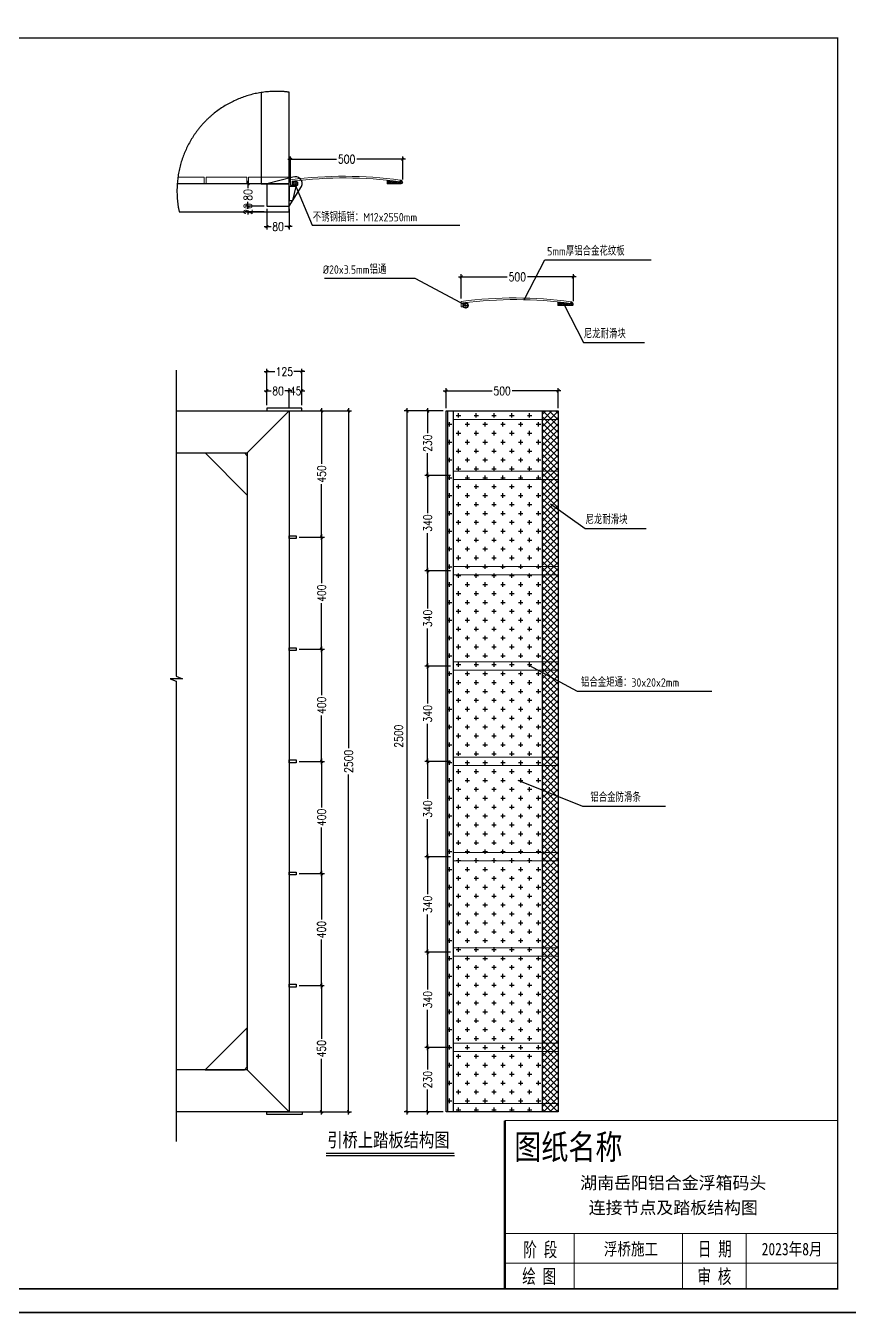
# Model space of a CAD drawing. Extents: x 8238 to 123366, y -35216 to 128109.
# Drawn here: x 20991 to 23931, y -1807 to 2785 of the extents above; entities that cross this region are included whole.
import ezdxf
from ezdxf.enums import TextEntityAlignment as Align

# ---------------------------------------------------------------- set-up
doc = ezdxf.new("R2010")
doc.units = 0
doc.header["$LTSCALE"] = 1000
doc.header["$MEASUREMENT"] = 0
for name, pattern in [('CENTER', [2, 1.25, -0.25, 0.25, -0.25]), ('DASH', [0.35, 0.25, -0.1]), ('DASHED', [0.75, 0.5, -0.25]), ('PHANTOM2', [1.25, 0.625, -0.125, 0.125, -0.125, 0.125, -0.125])]:
    doc.linetypes.add(name, pattern=pattern)
doc.layers.add('1', color=7, linetype='Continuous', true_color=0xffffff)
for name, color, linetype in [('100x100铝方通', 3, 'Continuous'), ('hjh文字', 7, 'Continuous'), ('HR-Aluminous', 4, 'Continuous'), ('HR-Break', 1, 'PHANTOM2'), ('HR-dimension', 9, 'Continuous'), ('HR-hatch', 8, 'Continuous'), ('HR-Index symbol', 35, 'Continuous'), ('HR-Zhuliang', 3, 'Continuous'), ('SGIDI_TK_TEXT', 3, 'Continuous'), ('标注', 9, 'Continuous'), ('连接端梁', 130, 'Continuous'), ('铝条', 31, 'Continuous'), ('铝通', 4, 'Continuous')]:
    doc.layers.add(name, color=color, linetype=linetype)
doc.layers.add('YLW-Background', color=45, linetype='Continuous', lineweight=5)
doc.layers.add('图框', color=7, linetype='Continuous', lineweight=13)
doc.styles.add('HZTXT', font='txtw.shx', dxfattribs={"width": 0.8, "bigfont": 'hztxtw.shx'})
doc.styles.add('SGIDI-0', font='simhei.ttf', dxfattribs={"width": 0.8})
doc.styles.get("Standard").update_dxf_attribs({"font": 'gbenor.shx', "bigfont": 'gbcbig.shx'})
doc.styles.add('仿宋', font='simfang.ttf', dxfattribs={"width": 0.7})
doc.styles.add('工程字体', font='', dxfattribs={"width": 0.8})
doc.styles.get('工程字体').set_extended_font_data('SimSun')
doc.dimstyles.new('HR-A3-DIM-10', dxfattribs={"dimscale": 10, "dimtxt": 3, "dimasz": 1, "dimexe": 1, "dimexo": 1, "dimgap": 0.5, "dimtad": 0, "dimdec": 1, "dimrnd": 0.0005, "dimzin": 9, "dimdsep": 46, "dimtxsty": 'HZTXT', "dimblk": 'ARCHTICK', "dimcen": 0, "dimdle": 1, "dimclrd": 9, "dimclre": 9, "dimclrt": 2, "dimazin": 2, "dimtfac": 1, "dimtdec": 1, "dimtix": 1, "dimtofl": 0, "dimtmove": 2, "dimatfit": 3, "dimldrblk": 'ARCHTICK', "dimfxl": 1, "dimarcsym": 2})
doc.dimstyles.new('HR-BI-DIM5', dxfattribs={"dimscale": 6, "dimtxt": 5, "dimasz": 1, "dimexe": 1, "dimexo": 1.5, "dimgap": 2, "dimtad": 1, "dimdec": 1, "dimdsep": 46, "dimtxsty": 'HZTXT', "dimcen": 0, "dimdle": 1, "dimclrd": 256, "dimclre": 256, "dimclrt": 2, "dimadec": 1, "dimazin": 0, "dimtfac": 1, "dimtdec": 1, "dimtix": 1, "dimtmove": 2, "dimatfit": 3, "dimfxl": 1, "dimtfill": 1, "dimtolj": 1, "dimtzin": 0, "dimarcsym": 1})

# ---------------------------------------------------------------- blocks, each defined once
blk = doc.blocks.new('A$C148601bc')
at = {"layer": 'HR-dimension'}
blk.add_lwpolyline([(-5.8, -50), (6.7, 0), (-18.3, 0), (-18.3, -50)], close=True, dxfattribs=at)
blk = doc.blocks.new('_ArchTick')
at = {"color": 0, "linetype": 'ByBlock', "const_width": 0.4}
blk.add_lwpolyline([(-0.5, -0.5), (0.5, 0.5)], dxfattribs=at)
blk = doc.blocks.new('*D564')
at = {"layer": 'Defpoints', "color": 0, "ltscale": 1.5, "transparency": 16777216}
for p in [(21852.2, 2141.7), (21932.2, 2141.7), (21932.2, 2068.6)]:
    blk.add_point(p, dxfattribs=at)
at = {"layer": 'HR-dimension', "color": 9, "lineweight": -2, "ltscale": 1.5, "transparency": 16777216}
for p, q in [((21852.2, 2131.7), (21852.2, 2058.6)), ((21932.2, 2131.7), (21932.2, 2058.6)), ((21842.2, 2068.6), (21867.7, 2068.6)), ((21942.2, 2068.6), (21916.6, 2068.6))]:
    blk.add_line(p, q, dxfattribs=at)
at = {"layer": 'HR-dimension', "color": 9, "lineweight": -2, "ltscale": 1.5, "transparency": 16777216, "xscale": 10, "yscale": 10, "zscale": 10, "rotation": 180}
blk.add_blockref('_ArchTick', (21852.2, 2068.6), dxfattribs=at)
at = {"layer": 'HR-dimension', "color": 9, "lineweight": -2, "ltscale": 1.5, "transparency": 16777216, "xscale": 10, "yscale": 10, "zscale": 10}
blk.add_blockref('_ArchTick', (21932.2, 2068.6), dxfattribs=at)
at = {"layer": 'HR-dimension', "color": 2, "ltscale": 1.5, "transparency": 16777216, "insert": (21892.2, 2068.6), "char_height": 30, "attachment_point": 5, "style": 'HZTXT'}
blk.add_mtext('80', dxfattribs=at)
blk = doc.blocks.new('*D518')
at = {"layer": 'Defpoints', "color": 0, "ltscale": 1.5, "transparency": 16777216}
for p in [(21784.8, 2141.7), (21852.2, 2141.7), (21852.2, 2121.7)]:
    blk.add_point(p, dxfattribs=at)
at = {"layer": 'HR-dimension', "color": 9, "lineweight": -2, "ltscale": 1.5, "transparency": 16777216}
for p, q in [((21842.2, 2141.7), (21774.8, 2141.7)), ((21842.2, 2121.7), (21774.8, 2121.7)), ((21784.8, 2141.7), (21784.8, 2151.7)), ((21784.8, 2121.7), (21784.8, 2111.7))]:
    blk.add_line(p, q, dxfattribs=at)
at = {"layer": 'HR-dimension', "color": 9, "lineweight": -2, "ltscale": 1.5, "transparency": 16777216, "xscale": 10, "yscale": 10, "zscale": 10}
for p, rotation in [((21784.8, 2141.7), 270), ((21784.8, 2121.7), 90)]:
    blk.add_blockref('_ArchTick', p, dxfattribs=dict(at, rotation=rotation))
at = {"layer": 'HR-dimension', "color": 2, "ltscale": 1.5, "transparency": 16777216, "insert": (21784.8, 2131.7), "char_height": 30, "attachment_point": 5, "rotation": 90, "style": 'HZTXT'}
blk.add_mtext('20', dxfattribs=at)
blk = doc.blocks.new('*D565')
at = {"layer": 'Defpoints', "color": 0, "ltscale": 1.5, "transparency": 16777216}
for p in [(21784.8, 2221.7), (21852.2, 2221.7), (21852.2, 2141.7)]:
    blk.add_point(p, dxfattribs=at)
at = {"layer": 'HR-dimension', "color": 9, "lineweight": -2, "ltscale": 1.5, "transparency": 16777216}
for p, q in [((21842.2, 2221.7), (21774.8, 2221.7)), ((21784.8, 2231.7), (21784.8, 2206.1)), ((21842.2, 2141.7), (21774.8, 2141.7)), ((21784.8, 2131.7), (21784.8, 2157.3))]:
    blk.add_line(p, q, dxfattribs=at)
at = {"layer": 'HR-dimension', "color": 9, "lineweight": -2, "ltscale": 1.5, "transparency": 16777216, "xscale": 10, "yscale": 10, "zscale": 10}
for p, rotation in [((21784.8, 2221.7), 90), ((21784.8, 2141.7), 270)]:
    blk.add_blockref('_ArchTick', p, dxfattribs=dict(at, rotation=rotation))
at = {"layer": 'HR-dimension', "color": 2, "ltscale": 1.5, "transparency": 16777216, "insert": (21784.8, 2181.7), "char_height": 30, "attachment_point": 5, "rotation": 90, "style": 'HZTXT'}
blk.add_mtext('80', dxfattribs=at)
blk = doc.blocks.new('A$C46522D11')
for p, q in [((0, 17.1), (8.2, 25.2)), ((2.9, 12.7), (0.5, 15.1)), ((10.4, 12.2), (1.4, 21.3)), ((2.8, 12.8), (9.5, 19.5)), ((5, 12.2), (55.3, 12.2)), ((9.4, 20.3), (5.3, 24.5)), ((9.6, 19.3), (8.9, 25.2)), ((9.3, 12.2), (17.2, 20.1)), ((9.6, 19.3), (55.3, 24.4)), ((17.5, 12.2), (10.4, 19.4)), ((16.4, 12.2), (25.2, 21)), ((24.6, 12.2), (16.7, 20.1)), ((31.6, 12.2), (23.1, 20.8)), ((23.5, 12.2), (33.2, 21.9)), ((38.7, 12.2), (29.5, 21.5)), ((30.5, 12.2), (41.1, 22.8)), ((45.8, 12.2), (35.8, 22.2)), ((37.6, 12.2), (49.1, 23.7)), ((52.9, 12.2), (42.2, 22.9)), ((44.7, 12.2), (55.3, 22.8)), ((55.3, 16.9), (48.5, 23.6)), ((51.8, 12.2), (55.3, 15.7)), ((55.3, 24), (54.9, 24.4)), ((55.3, 12.2), (55.3, 24.4))]:
    blk.add_line(p, q)
at = {"color": 1, "linetype": 'CENTER', "ltscale": 10.16}
for p, q in [((372.9, 11), (394.9, 11)), ((383.9, 0), (383.9, 22))]:
    blk.add_line(p, q, dxfattribs=at)
blk.add_lwpolyline([(399.9, 5.2), (399.9, 25.2, 0.066496), (8.9, 25.2), (9.6, 19.3, -0.065854), (393.9, 19.9), (393.9, 5.2)], format="xyb", close=True)
for radius in [10, 7]:
    blk.add_circle((383.9, 11), radius)
for centre, radius, start, end in [((5, 17.2), 5, 165.5225, 270), ((8.9, 16.2), 9, 90, 165.5225)]:
    blk.add_arc(centre, radius, start, end)
blk = doc.blocks.new('A$C848c3b45')
at = {"layer": '图框', "lineweight": 0, "xscale": -1, "rotation": 359.6607206610116}
blk.add_blockref('A$C46522D11', (383.8, -13.3), dxfattribs=at)
blk = doc.blocks.new('*D566')
at = {"layer": 'Defpoints', "color": 0, "ltscale": 1.5, "transparency": 16777216}
for p in [(21977.2, 1551.3), (21852.2, 1421.1), (21977.2, 1421.1)]:
    blk.add_point(p, dxfattribs=at)
at = {"layer": 'HR-dimension', "color": 9, "lineweight": -2, "ltscale": 1.5, "transparency": 16777216}
for p, q in [((21842.2, 1551.3), (21881.1, 1551.3)), ((21852.2, 1431.1), (21852.2, 1561.3)), ((21987.2, 1551.3), (21948.3, 1551.3)), ((21977.2, 1431.1), (21977.2, 1561.3))]:
    blk.add_line(p, q, dxfattribs=at)
at = {"layer": 'HR-dimension', "color": 9, "lineweight": -2, "ltscale": 1.5, "transparency": 16777216, "xscale": 10, "yscale": 10, "zscale": 10, "rotation": 180}
blk.add_blockref('_ArchTick', (21852.2, 1551.3), dxfattribs=at)
at = {"layer": 'HR-dimension', "color": 9, "lineweight": -2, "ltscale": 1.5, "transparency": 16777216, "xscale": 10, "yscale": 10, "zscale": 10}
blk.add_blockref('_ArchTick', (21977.2, 1551.3), dxfattribs=at)
at = {"layer": 'HR-dimension', "color": 2, "ltscale": 1.5, "transparency": 16777216, "insert": (21914.7, 1551.3), "char_height": 30, "attachment_point": 5, "style": 'HZTXT'}
blk.add_mtext('125', dxfattribs=at)
blk = doc.blocks.new('*D567')
at = {"layer": 'Defpoints', "color": 0, "ltscale": 1.5, "transparency": 16777216}
for p in [(21932.2, 1482.6), (21852.2, 1421.1), (21932.2, 1411.1)]:
    blk.add_point(p, dxfattribs=at)
at = {"layer": 'HR-dimension', "color": 9, "lineweight": -2, "ltscale": 1.5, "transparency": 16777216}
for p, q in [((21842.2, 1482.6), (21867.8, 1482.6)), ((21852.2, 1431.1), (21852.2, 1492.6)), ((21942.2, 1482.6), (21916.6, 1482.6)), ((21932.2, 1421.1), (21932.2, 1492.6))]:
    blk.add_line(p, q, dxfattribs=at)
at = {"layer": 'HR-dimension', "color": 9, "lineweight": -2, "ltscale": 1.5, "transparency": 16777216, "xscale": 10, "yscale": 10, "zscale": 10, "rotation": 180}
blk.add_blockref('_ArchTick', (21852.2, 1482.6), dxfattribs=at)
at = {"layer": 'HR-dimension', "color": 9, "lineweight": -2, "ltscale": 1.5, "transparency": 16777216, "xscale": 10, "yscale": 10, "zscale": 10}
blk.add_blockref('_ArchTick', (21932.2, 1482.6), dxfattribs=at)
at = {"layer": 'HR-dimension', "color": 2, "ltscale": 1.5, "transparency": 16777216, "insert": (21892.2, 1482.6), "char_height": 30, "attachment_point": 5, "style": 'HZTXT'}
blk.add_mtext('80', dxfattribs=at)
blk = doc.blocks.new('*D568')
at = {"layer": 'Defpoints', "color": 0, "ltscale": 1.5, "transparency": 16777216}
for p in [(21977.2, 1482.6), (21932.2, 1411.1), (21977.2, 1421.1)]:
    blk.add_point(p, dxfattribs=at)
at = {"layer": 'HR-dimension', "color": 9, "lineweight": -2, "ltscale": 1.5, "transparency": 16777216}
for p, q in [((21932.2, 1482.6), (21922.2, 1482.6)), ((21932.2, 1421.1), (21932.2, 1492.6)), ((21977.2, 1431.1), (21977.2, 1492.6)), ((21977.2, 1482.6), (21987.2, 1482.6))]:
    blk.add_line(p, q, dxfattribs=at)
at = {"layer": 'HR-dimension', "color": 9, "lineweight": -2, "ltscale": 1.5, "transparency": 16777216, "xscale": 10, "yscale": 10, "zscale": 10}
blk.add_blockref('_ArchTick', (21932.2, 1482.6), dxfattribs=at)
at = {"layer": 'HR-dimension', "color": 9, "lineweight": -2, "ltscale": 1.5, "transparency": 16777216, "xscale": 10, "yscale": 10, "zscale": 10, "rotation": 180}
blk.add_blockref('_ArchTick', (21977.2, 1482.6), dxfattribs=at)
at = {"layer": 'HR-dimension', "color": 2, "ltscale": 1.5, "transparency": 16777216, "insert": (21954.7, 1482.6), "char_height": 30, "attachment_point": 5, "style": 'HZTXT'}
blk.add_mtext('45', dxfattribs=at)
blk = doc.blocks.new('*D569')
at = {"layer": 'Defpoints', "color": 0, "ltscale": 1.5, "transparency": 16777216}
for p in [(21932.2, 1411.1), (21957.2, 961.1), (22047.5, 961.1)]:
    blk.add_point(p, dxfattribs=at)
at = {"layer": 'HR-dimension', "color": 9, "lineweight": -2, "ltscale": 1.5, "transparency": 16777216}
for p, q in [((21942.2, 1411.1), (22057.5, 1411.1)), ((22047.5, 1421.1), (22047.5, 1222)), ((22047.5, 951.1), (22047.5, 1150.3)), ((21967.2, 961.1), (22057.5, 961.1))]:
    blk.add_line(p, q, dxfattribs=at)
at = {"layer": 'HR-dimension', "color": 9, "lineweight": -2, "ltscale": 1.5, "transparency": 16777216, "xscale": 10, "yscale": 10, "zscale": 10}
for p, rotation in [((22047.5, 1411.1), 90), ((22047.5, 961.1), 270)]:
    blk.add_blockref('_ArchTick', p, dxfattribs=dict(at, rotation=rotation))
at = {"layer": 'HR-dimension', "color": 2, "ltscale": 1.5, "transparency": 16777216, "insert": (22047.5, 1186.1), "char_height": 30, "attachment_point": 5, "rotation": 90, "style": 'HZTXT'}
blk.add_mtext('450', dxfattribs=at)
blk = doc.blocks.new('*D570')
at = {"layer": 'Defpoints', "color": 0, "ltscale": 1.5, "transparency": 16777216}
for p in [(21957.2, 961.1), (21957.2, 561.1), (22047.4, 561.1)]:
    blk.add_point(p, dxfattribs=at)
at = {"layer": 'HR-dimension', "color": 9, "lineweight": -2, "ltscale": 1.5, "transparency": 16777216}
for p, q in [((22047.4, 971.1), (22047.4, 797)), ((21967.2, 961.1), (22057.4, 961.1)), ((22047.4, 551.1), (22047.4, 725.3)), ((21967.2, 561.1), (22057.4, 561.1))]:
    blk.add_line(p, q, dxfattribs=at)
at = {"layer": 'HR-dimension', "color": 9, "lineweight": -2, "ltscale": 1.5, "transparency": 16777216, "xscale": 10, "yscale": 10, "zscale": 10}
for p, rotation in [((22047.4, 961.1), 90), ((22047.4, 561.1), 270)]:
    blk.add_blockref('_ArchTick', p, dxfattribs=dict(at, rotation=rotation))
at = {"layer": 'HR-dimension', "color": 2, "ltscale": 1.5, "transparency": 16777216, "insert": (22047.4, 761.1), "char_height": 30, "attachment_point": 5, "rotation": 90, "style": 'HZTXT'}
blk.add_mtext('400', dxfattribs=at)
blk = doc.blocks.new('*D571')
at = {"layer": 'Defpoints', "color": 0, "ltscale": 1.5, "transparency": 16777216}
for p in [(21957.2, 561.1), (21957.2, 161.1), (22047.4, 161.1)]:
    blk.add_point(p, dxfattribs=at)
at = {"layer": 'HR-dimension', "color": 9, "lineweight": -2, "ltscale": 1.5, "transparency": 16777216}
for p, q in [((21967.2, 561.1), (22057.4, 561.1)), ((22047.4, 571.1), (22047.4, 397)), ((22047.4, 151.1), (22047.4, 325.3)), ((21967.2, 161.1), (22057.4, 161.1))]:
    blk.add_line(p, q, dxfattribs=at)
at = {"layer": 'HR-dimension', "color": 9, "lineweight": -2, "ltscale": 1.5, "transparency": 16777216, "xscale": 10, "yscale": 10, "zscale": 10}
for p, rotation in [((22047.4, 561.1), 90), ((22047.4, 161.1), 270)]:
    blk.add_blockref('_ArchTick', p, dxfattribs=dict(at, rotation=rotation))
at = {"layer": 'HR-dimension', "color": 2, "ltscale": 1.5, "transparency": 16777216, "insert": (22047.4, 361.1), "char_height": 30, "attachment_point": 5, "rotation": 90, "style": 'HZTXT'}
blk.add_mtext('400', dxfattribs=at)
blk = doc.blocks.new('*D572')
at = {"layer": 'Defpoints', "color": 0, "ltscale": 1.5, "transparency": 16777216}
for p in [(21957.2, 161.1), (21957.2, -238.9), (22047.5, -238.9)]:
    blk.add_point(p, dxfattribs=at)
at = {"layer": 'HR-dimension', "color": 9, "lineweight": -2, "ltscale": 1.5, "transparency": 16777216}
for p, q in [((21967.2, 161.1), (22057.5, 161.1)), ((22047.5, 171.1), (22047.5, -3)), ((22047.5, -248.9), (22047.5, -74.7)), ((21967.2, -238.9), (22057.5, -238.9))]:
    blk.add_line(p, q, dxfattribs=at)
at = {"layer": 'HR-dimension', "color": 9, "lineweight": -2, "ltscale": 1.5, "transparency": 16777216, "xscale": 10, "yscale": 10, "zscale": 10}
for p, rotation in [((22047.5, 161.1), 90), ((22047.5, -238.9), 270)]:
    blk.add_blockref('_ArchTick', p, dxfattribs=dict(at, rotation=rotation))
at = {"layer": 'HR-dimension', "color": 2, "ltscale": 1.5, "transparency": 16777216, "insert": (22047.5, -38.9), "char_height": 30, "attachment_point": 5, "rotation": 90, "style": 'HZTXT'}
blk.add_mtext('400', dxfattribs=at)
blk = doc.blocks.new('*D573')
at = {"layer": 'Defpoints', "color": 0, "ltscale": 1.5, "transparency": 16777216}
for p in [(21957.2, -238.9), (21957.2, -638.9), (22047.3, -638.9)]:
    blk.add_point(p, dxfattribs=at)
at = {"layer": 'HR-dimension', "color": 9, "lineweight": -2, "ltscale": 1.5, "transparency": 16777216}
for p, q in [((22047.3, -228.9), (22047.3, -403)), ((21967.2, -238.9), (22057.3, -238.9)), ((22047.3, -648.9), (22047.3, -474.7)), ((21967.2, -638.9), (22057.3, -638.9))]:
    blk.add_line(p, q, dxfattribs=at)
at = {"layer": 'HR-dimension', "color": 9, "lineweight": -2, "ltscale": 1.5, "transparency": 16777216, "xscale": 10, "yscale": 10, "zscale": 10}
for p, rotation in [((22047.3, -238.9), 90), ((22047.3, -638.9), 270)]:
    blk.add_blockref('_ArchTick', p, dxfattribs=dict(at, rotation=rotation))
at = {"layer": 'HR-dimension', "color": 2, "ltscale": 1.5, "transparency": 16777216, "insert": (22047.3, -438.9), "char_height": 30, "attachment_point": 5, "rotation": 90, "style": 'HZTXT'}
blk.add_mtext('400', dxfattribs=at)
blk = doc.blocks.new('*D574')
at = {"layer": 'Defpoints', "color": 0, "ltscale": 1.5, "transparency": 16777216}
for p in [(21932.2, 1411.1), (21932.2, -1088.8), (22143.9, -1088.8)]:
    blk.add_point(p, dxfattribs=at)
at = {"layer": 'HR-dimension', "color": 9, "lineweight": -2, "ltscale": 1.5, "transparency": 16777216}
for p, q in [((21942.2, 1411.1), (22153.9, 1411.1)), ((22143.9, 1421.1), (22143.9, 208.4)), ((22143.9, -1098.8), (22143.9, 113.9)), ((21942.2, -1088.8), (22153.9, -1088.8))]:
    blk.add_line(p, q, dxfattribs=at)
at = {"layer": 'HR-dimension', "color": 9, "lineweight": -2, "ltscale": 1.5, "transparency": 16777216, "xscale": 10, "yscale": 10, "zscale": 10}
for p, rotation in [((22143.9, 1411.1), 90), ((22143.9, -1088.8), 270)]:
    blk.add_blockref('_ArchTick', p, dxfattribs=dict(at, rotation=rotation))
at = {"layer": 'HR-dimension', "color": 2, "ltscale": 1.5, "transparency": 16777216, "insert": (22143.9, 161.2), "char_height": 30, "attachment_point": 5, "rotation": 90, "style": 'HZTXT'}
blk.add_mtext('2500', dxfattribs=at)
blk = doc.blocks.new('*D519')
at = {"layer": 'Defpoints', "color": 0, "ltscale": 1.5, "transparency": 16777216}
for p in [(22337, 2309.1), (21937, 2216), (22337, 2226.1)]:
    blk.add_point(p, dxfattribs=at)
at = {"layer": 'HR-dimension', "color": 9, "lineweight": -2, "ltscale": 1.5, "transparency": 16777216}
for p, q in [((21927, 2309.1), (22101.2, 2309.1)), ((21937, 2226), (21937, 2319.1)), ((22347, 2309.1), (22172.9, 2309.1)), ((22337, 2236.1), (22337, 2319.1))]:
    blk.add_line(p, q, dxfattribs=at)
at = {"layer": 'HR-dimension', "color": 9, "lineweight": -2, "ltscale": 1.5, "transparency": 16777216, "xscale": 10, "yscale": 10, "zscale": 10, "rotation": 180}
blk.add_blockref('_ArchTick', (21937, 2309.1), dxfattribs=at)
at = {"layer": 'HR-dimension', "color": 9, "lineweight": -2, "ltscale": 1.5, "transparency": 16777216, "xscale": 10, "yscale": 10, "zscale": 10}
blk.add_blockref('_ArchTick', (22337, 2309.1), dxfattribs=at)
at = {"layer": 'HR-dimension', "color": 2, "ltscale": 1.5, "transparency": 16777216, "insert": (22137, 2309.1), "char_height": 30, "attachment_point": 5, "style": 'HZTXT'}
blk.add_mtext('{\\Ftxtw,hztxtw|c134;500}', dxfattribs=at)
blk = doc.blocks.new('*D520')
at = {"layer": 'Defpoints', "color": 0, "ltscale": 1.5, "transparency": 16777216}
for p in [(22946.1, 1889.3), (22546.1, 1802), (22946.1, 1792.1)]:
    blk.add_point(p, dxfattribs=at)
at = {"layer": 'HR-dimension', "color": 9, "lineweight": -2, "ltscale": 1.5, "transparency": 16777216}
for p, q in [((22536.1, 1889.3), (22710.2, 1889.3)), ((22546.1, 1812), (22546.1, 1899.3)), ((22956.1, 1889.3), (22781.9, 1889.3)), ((22946.1, 1802.1), (22946.1, 1899.3))]:
    blk.add_line(p, q, dxfattribs=at)
at = {"layer": 'HR-dimension', "color": 9, "lineweight": -2, "ltscale": 1.5, "transparency": 16777216, "xscale": 10, "yscale": 10, "zscale": 10, "rotation": 180}
blk.add_blockref('_ArchTick', (22546.1, 1889.3), dxfattribs=at)
at = {"layer": 'HR-dimension', "color": 9, "lineweight": -2, "ltscale": 1.5, "transparency": 16777216, "xscale": 10, "yscale": 10, "zscale": 10}
blk.add_blockref('_ArchTick', (22946.1, 1889.3), dxfattribs=at)
at = {"layer": 'HR-dimension', "color": 2, "ltscale": 1.5, "transparency": 16777216, "insert": (22746.1, 1889.3), "char_height": 30, "attachment_point": 5, "style": 'HZTXT'}
blk.add_mtext('{\\Ftxtw,hztxtw|c134;500}', dxfattribs=at)
blk = doc.blocks.new('*D575')
at = {"layer": 'Defpoints', "color": 0, "ltscale": 1.5, "transparency": 16777216}
for p in [(22491.7, 1411.1), (22426, 1181.1), (22517.7, 1181.1)]:
    blk.add_point(p, dxfattribs=at)
at = {"layer": 'HR-dimension', "color": 9, "lineweight": -2, "ltscale": 1.5, "transparency": 16777216}
for p, q in [((22481.7, 1411.1), (22416, 1411.1)), ((22426, 1421.1), (22426, 1332)), ((22426, 1171.1), (22426, 1260.3)), ((22507.7, 1181.1), (22416, 1181.1))]:
    blk.add_line(p, q, dxfattribs=at)
at = {"layer": 'HR-dimension', "color": 9, "lineweight": -2, "ltscale": 1.5, "transparency": 16777216, "xscale": 10, "yscale": 10, "zscale": 10}
for p, rotation in [((22426, 1411.1), 90), ((22426, 1181.1), 270)]:
    blk.add_blockref('_ArchTick', p, dxfattribs=dict(at, rotation=rotation))
at = {"layer": 'HR-dimension', "color": 2, "ltscale": 1.5, "transparency": 16777216, "insert": (22426, 1296.1), "char_height": 30, "attachment_point": 5, "rotation": 90, "style": 'HZTXT'}
blk.add_mtext('230', dxfattribs=at)
blk = doc.blocks.new('*D576')
at = {"layer": 'Defpoints', "color": 0, "ltscale": 1.5, "transparency": 16777216}
for p in [(22517.7, 1181.1), (22426, 841.1), (22517.7, 841.1)]:
    blk.add_point(p, dxfattribs=at)
at = {"layer": 'HR-dimension', "color": 9, "lineweight": -2, "ltscale": 1.5, "transparency": 16777216}
for p, q in [((22507.7, 1181.1), (22416, 1181.1)), ((22426, 1191.1), (22426, 1047)), ((22426, 831.1), (22426, 975.3)), ((22507.7, 841.1), (22416, 841.1))]:
    blk.add_line(p, q, dxfattribs=at)
at = {"layer": 'HR-dimension', "color": 9, "lineweight": -2, "ltscale": 1.5, "transparency": 16777216, "xscale": 10, "yscale": 10, "zscale": 10}
for p, rotation in [((22426, 1181.1), 90), ((22426, 841.1), 270)]:
    blk.add_blockref('_ArchTick', p, dxfattribs=dict(at, rotation=rotation))
at = {"layer": 'HR-dimension', "color": 2, "ltscale": 1.5, "transparency": 16777216, "insert": (22426, 1011.1), "char_height": 30, "attachment_point": 5, "rotation": 90, "style": 'HZTXT'}
blk.add_mtext('340', dxfattribs=at)
blk = doc.blocks.new('*D577')
at = {"layer": 'Defpoints', "color": 0, "ltscale": 1.5, "transparency": 16777216}
for p in [(22517.7, 841.1), (22426, 501.1), (22517.7, 501.1)]:
    blk.add_point(p, dxfattribs=at)
at = {"layer": 'HR-dimension', "color": 9, "lineweight": -2, "ltscale": 1.5, "transparency": 16777216}
for p, q in [((22507.7, 841.1), (22416, 841.1)), ((22426, 851.1), (22426, 707)), ((22426, 491.1), (22426, 635.3)), ((22507.7, 501.1), (22416, 501.1))]:
    blk.add_line(p, q, dxfattribs=at)
at = {"layer": 'HR-dimension', "color": 9, "lineweight": -2, "ltscale": 1.5, "transparency": 16777216, "xscale": 10, "yscale": 10, "zscale": 10}
for p, rotation in [((22426, 841.1), 90), ((22426, 501.1), 270)]:
    blk.add_blockref('_ArchTick', p, dxfattribs=dict(at, rotation=rotation))
at = {"layer": 'HR-dimension', "color": 2, "ltscale": 1.5, "transparency": 16777216, "insert": (22426, 671.1), "char_height": 30, "attachment_point": 5, "rotation": 90, "style": 'HZTXT'}
blk.add_mtext('340', dxfattribs=at)
blk = doc.blocks.new('*D578')
at = {"layer": 'Defpoints', "color": 0, "ltscale": 1.5, "transparency": 16777216}
for p in [(22517.7, 501.1), (22426, 161.1), (22517.7, 161.1)]:
    blk.add_point(p, dxfattribs=at)
at = {"layer": 'HR-dimension', "color": 9, "lineweight": -2, "ltscale": 1.5, "transparency": 16777216}
for p, q in [((22426, 511.1), (22426, 367)), ((22507.7, 501.1), (22416, 501.1)), ((22426, 151.1), (22426, 295.3)), ((22507.7, 161.1), (22416, 161.1))]:
    blk.add_line(p, q, dxfattribs=at)
at = {"layer": 'HR-dimension', "color": 9, "lineweight": -2, "ltscale": 1.5, "transparency": 16777216, "xscale": 10, "yscale": 10, "zscale": 10}
for p, rotation in [((22426, 501.1), 90), ((22426, 161.1), 270)]:
    blk.add_blockref('_ArchTick', p, dxfattribs=dict(at, rotation=rotation))
at = {"layer": 'HR-dimension', "color": 2, "ltscale": 1.5, "transparency": 16777216, "insert": (22426, 331.1), "char_height": 30, "attachment_point": 5, "rotation": 90, "style": 'HZTXT'}
blk.add_mtext('340', dxfattribs=at)
blk = doc.blocks.new('*D579')
at = {"layer": 'Defpoints', "color": 0, "ltscale": 1.5, "transparency": 16777216}
for p in [(22517.7, 161.1), (22426, -178.9), (22517.7, -178.9)]:
    blk.add_point(p, dxfattribs=at)
at = {"layer": 'HR-dimension', "color": 9, "lineweight": -2, "ltscale": 1.5, "transparency": 16777216}
for p, q in [((22507.7, 161.1), (22416, 161.1)), ((22426, 171.1), (22426, 27)), ((22426, -188.9), (22426, -44.7)), ((22507.7, -178.9), (22416, -178.9))]:
    blk.add_line(p, q, dxfattribs=at)
at = {"layer": 'HR-dimension', "color": 9, "lineweight": -2, "ltscale": 1.5, "transparency": 16777216, "xscale": 10, "yscale": 10, "zscale": 10}
for p, rotation in [((22426, 161.1), 90), ((22426, -178.9), 270)]:
    blk.add_blockref('_ArchTick', p, dxfattribs=dict(at, rotation=rotation))
at = {"layer": 'HR-dimension', "color": 2, "ltscale": 1.5, "transparency": 16777216, "insert": (22426, -8.9), "char_height": 30, "attachment_point": 5, "rotation": 90, "style": 'HZTXT'}
blk.add_mtext('340', dxfattribs=at)
blk = doc.blocks.new('*D580')
at = {"layer": 'Defpoints', "color": 0, "ltscale": 1.5, "transparency": 16777216}
for p in [(22517.7, -178.9), (22426, -518.9), (22517.7, -518.9)]:
    blk.add_point(p, dxfattribs=at)
at = {"layer": 'HR-dimension', "color": 9, "lineweight": -2, "ltscale": 1.5, "transparency": 16777216}
for p, q in [((22507.7, -178.9), (22416, -178.9)), ((22426, -168.9), (22426, -313)), ((22426, -528.9), (22426, -384.7)), ((22507.7, -518.9), (22416, -518.9))]:
    blk.add_line(p, q, dxfattribs=at)
at = {"layer": 'HR-dimension', "color": 9, "lineweight": -2, "ltscale": 1.5, "transparency": 16777216, "xscale": 10, "yscale": 10, "zscale": 10}
for p, rotation in [((22426, -178.9), 90), ((22426, -518.9), 270)]:
    blk.add_blockref('_ArchTick', p, dxfattribs=dict(at, rotation=rotation))
at = {"layer": 'HR-dimension', "color": 2, "ltscale": 1.5, "transparency": 16777216, "insert": (22426, -348.9), "char_height": 30, "attachment_point": 5, "rotation": 90, "style": 'HZTXT'}
blk.add_mtext('340', dxfattribs=at)
blk = doc.blocks.new('*D581')
at = {"layer": 'Defpoints', "color": 0, "ltscale": 1.5, "transparency": 16777216}
for p in [(22491.7, 1411.1), (22352.3, -1088.9), (22491.7, -1088.9)]:
    blk.add_point(p, dxfattribs=at)
at = {"layer": 'HR-dimension', "color": 9, "lineweight": -2, "ltscale": 1.5, "transparency": 16777216}
for p, q in [((22481.7, 1411.1), (22342.3, 1411.1)), ((22352.3, 1421.1), (22352.3, -1098.9)), ((22481.7, -1088.9), (22342.3, -1088.9))]:
    blk.add_line(p, q, dxfattribs=at)
at = {"layer": 'HR-dimension', "color": 9, "lineweight": -2, "ltscale": 1.5, "transparency": 16777216, "xscale": 10, "yscale": 10, "zscale": 10}
for p, rotation in [((22352.3, 1411.1), 90), ((22352.3, -1088.9), 270)]:
    blk.add_blockref('_ArchTick', p, dxfattribs=dict(at, rotation=rotation))
at = {"layer": 'HR-dimension', "color": 2, "ltscale": 1.5, "transparency": 16777216, "insert": (22322.3, 251.1), "char_height": 30, "attachment_point": 5, "rotation": 90, "style": 'HZTXT'}
blk.add_mtext('2500', dxfattribs=at)
blk = doc.blocks.new('*D582')
at = {"layer": 'Defpoints', "color": 0, "ltscale": 1.5, "transparency": 16777216}
for p in [(22891.7, 1482.6), (22491.7, 1411.1), (22891.7, 1411.1)]:
    blk.add_point(p, dxfattribs=at)
at = {"layer": 'HR-dimension', "color": 9, "lineweight": -2, "ltscale": 1.5, "transparency": 16777216}
for p, q in [((22481.7, 1482.6), (22655.8, 1482.6)), ((22491.7, 1421.1), (22491.7, 1492.6)), ((22901.7, 1482.6), (22727.5, 1482.6)), ((22891.7, 1421.1), (22891.7, 1492.6))]:
    blk.add_line(p, q, dxfattribs=at)
at = {"layer": 'HR-dimension', "color": 9, "lineweight": -2, "ltscale": 1.5, "transparency": 16777216, "xscale": 10, "yscale": 10, "zscale": 10, "rotation": 180}
blk.add_blockref('_ArchTick', (22491.7, 1482.6), dxfattribs=at)
at = {"layer": 'HR-dimension', "color": 9, "lineweight": -2, "ltscale": 1.5, "transparency": 16777216, "xscale": 10, "yscale": 10, "zscale": 10}
blk.add_blockref('_ArchTick', (22891.7, 1482.6), dxfattribs=at)
at = {"layer": 'HR-dimension', "color": 2, "ltscale": 1.5, "transparency": 16777216, "insert": (22691.7, 1482.6), "char_height": 30, "attachment_point": 5, "style": 'HZTXT'}
blk.add_mtext('{\\Ftxtw,hztxtw|c134;500}', dxfattribs=at)
blk = doc.blocks.new('*U253')
blk.add_line((0, 0), (45.84, 0))
at = {"const_width": 0.5}
blk.add_lwpolyline([(0, 0.75), (45.84, 0.75)], dxfattribs=at)
at = {"style": '工程字体', "width": 0.8}
blk.add_attdef('图名标注', (0.42, 3), '', height=5, dxfattribs=at)
blk = doc.blocks.new('*D583')
at = {"layer": 'Defpoints', "color": 0, "ltscale": 1.5, "transparency": 16777216}
for p in [(21957.2, -638.9), (21932.2, -1088.9), (22047.3, -1088.9)]:
    blk.add_point(p, dxfattribs=at)
at = {"layer": 'HR-dimension', "color": 9, "lineweight": -2, "ltscale": 1.5, "transparency": 16777216}
for p, q in [((21967.2, -638.9), (22057.3, -638.9)), ((22047.3, -628.9), (22047.3, -828)), ((22047.3, -1098.9), (22047.3, -899.7)), ((21942.2, -1088.9), (22057.3, -1088.9))]:
    blk.add_line(p, q, dxfattribs=at)
at = {"layer": 'HR-dimension', "color": 9, "lineweight": -2, "ltscale": 1.5, "transparency": 16777216, "xscale": 10, "yscale": 10, "zscale": 10}
for p, rotation in [((22047.3, -638.9), 90), ((22047.3, -1088.9), 270)]:
    blk.add_blockref('_ArchTick', p, dxfattribs=dict(at, rotation=rotation))
at = {"layer": 'HR-dimension', "color": 2, "ltscale": 1.5, "transparency": 16777216, "insert": (22047.3, -863.9), "char_height": 30, "attachment_point": 5, "rotation": 90, "style": 'HZTXT'}
blk.add_mtext('450', dxfattribs=at)
blk = doc.blocks.new('*D584')
at = {"layer": 'Defpoints', "color": 0, "ltscale": 1.5, "transparency": 16777216}
for p in [(22426, -858.9), (22517.7, -858.9), (22491.7, -1088.9)]:
    blk.add_point(p, dxfattribs=at)
at = {"layer": 'HR-dimension', "color": 9, "lineweight": -2, "ltscale": 1.5, "transparency": 16777216}
for p, q in [((22507.7, -858.9), (22416, -858.9)), ((22426, -848.9), (22426, -938)), ((22426, -1098.9), (22426, -1009.7)), ((22481.7, -1088.9), (22416, -1088.9))]:
    blk.add_line(p, q, dxfattribs=at)
at = {"layer": 'HR-dimension', "color": 9, "lineweight": -2, "ltscale": 1.5, "transparency": 16777216, "xscale": 10, "yscale": 10, "zscale": 10}
for p, rotation in [((22426, -858.9), 90), ((22426, -1088.9), 270)]:
    blk.add_blockref('_ArchTick', p, dxfattribs=dict(at, rotation=rotation))
at = {"layer": 'HR-dimension', "color": 2, "ltscale": 1.5, "transparency": 16777216, "insert": (22426, -973.9), "char_height": 30, "attachment_point": 5, "rotation": 90, "style": 'HZTXT'}
blk.add_mtext('230', dxfattribs=at)
blk = doc.blocks.new('*D585')
at = {"layer": 'Defpoints', "color": 0, "ltscale": 1.5, "transparency": 16777216}
for p in [(22426, -518.9), (22517.7, -518.9), (22517.7, -858.9)]:
    blk.add_point(p, dxfattribs=at)
at = {"layer": 'HR-dimension', "color": 9, "lineweight": -2, "ltscale": 1.5, "transparency": 16777216}
for p, q in [((22507.7, -518.9), (22416, -518.9)), ((22426, -508.9), (22426, -653)), ((22426, -868.9), (22426, -724.7)), ((22507.7, -858.9), (22416, -858.9))]:
    blk.add_line(p, q, dxfattribs=at)
at = {"layer": 'HR-dimension', "color": 9, "lineweight": -2, "ltscale": 1.5, "transparency": 16777216, "xscale": 10, "yscale": 10, "zscale": 10}
for p, rotation in [((22426, -518.9), 90), ((22426, -858.9), 270)]:
    blk.add_blockref('_ArchTick', p, dxfattribs=dict(at, rotation=rotation))
at = {"layer": 'HR-dimension', "color": 2, "ltscale": 1.5, "transparency": 16777216, "insert": (22426, -688.9), "char_height": 30, "attachment_point": 5, "rotation": 90, "style": 'HZTXT'}
blk.add_mtext('340', dxfattribs=at)

msp = doc.modelspace()

# ---------------------------------------------------------------- hatches: boundary and pattern name
at = {"layer": 'HR-dimension'}
h = msp.add_hatch(dxfattribs=at)
h.set_pattern_fill('ANSI37', color=256, scale=5)
h.set_pattern_definition([(45, (8462.828, -14702.183), (-11.22532, 11.22532), []), (135, (8462.828, -14702.183), (-11.22532, -11.22532), [])])
h.paths.add_polyline_path([(22836.33, 1411.13), (22891.68, 1411.13), (22891.68, -1088.87), (22836.33, -1088.87)])
at = {"layer": 'HR-hatch'}
h = msp.add_hatch(dxfattribs=at)
h.set_pattern_fill('CROSS', color=256, scale=5)
h.set_pattern_definition([(0, (8462.828, -14702.183), (31.75, 31.75), [15.875, -47.625]), (90, (8470.766, -14710.12), (-31.75, 31.75), [15.875, -47.625])])
h.paths.add_polyline_path([(22836.33, 1411.13), (22491.68, 1411.13), (22491.68, -1088.87), (22836.33, -1088.87)])

# ---------------------------------------------------------------- linework, layer by layer
at = {"layer": '1', "color": 1}
msp.add_lwpolyline([(22497.71, 1411.13), (22517.71, 1411.13), (22517.71, -1088.86), (22497.71, -1088.86)], close=True, dxfattribs=at)
at = {"layer": '1', "color": 0}
msp.add_circle((21953.03, 2221.71), 7, dxfattribs=at)
at = {"layer": '100x100铝方通'}
msp.add_lwpolyline([(21932.21, -988.87), (21932.21, -1088.87), (21529.03, -1088.86)], dxfattribs=at)
at = {"layer": 'HR-Aluminous'}
msp.add_lwpolyline([(21832.17, 2546.82), (21832.17, 2221.71), (21932.17, 2221.71), (21932.17, 2547.99)], dxfattribs=at)
at = {"layer": 'HR-Break', "linetype": 'Continuous'}
msp.add_lwpolyline([(21529.01, 1556.55), (21529.01, 465.47), (21550.89, 456.1), (21507.14, 456.1), (21529.01, 446.72), (21529.01, -1195.21)], dxfattribs=at)
at = {"layer": 'HR-dimension'}
for points in [[(22491.68, 1411.13), (22891.68, 1411.13), (22891.68, -1088.87), (22491.68, -1088.87)], [(22836.33, 1411.13), (22891.68, 1411.13), (22891.68, -1088.87), (22836.33, -1088.87)]]:
    msp.add_lwpolyline(points, close=True, dxfattribs=at)
for points in [[(22959.34, 411.96), (23440.7, 411.96)], [(22979.06, 1.63), (23275.05, 1.63)]]:
    msp.add_lwpolyline(points, dxfattribs=at)
at = {"layer": 'HR-Index symbol', "linetype": 'DASH', "ltscale": 250}
msp.add_arc((21886.28, 2196.01), 354.96, 82.57142, 192.08313, dxfattribs=at)
at = {"layer": 'HR-Zhuliang'}
for p, q in [((21782.21, 1261.13), (21932.21, 1411.13)), ((21782.21, -938.87), (21932.21, -1088.86))]:
    msp.add_line(p, q, dxfattribs=at)
for points in [[(21539.19, 2121.71), (21932.17, 2121.71), (21932.17, 2221.71), (21532.26, 2221.71)], [(21529.03, 1411.14), (21932.21, 1411.13), (21932.17, -1088.87), (21529.03, -1088.86)], [(21529.03, 1261.14), (21782.21, 1261.13), (21782.17, -938.87), (21529.04, -938.86)]]:
    msp.add_lwpolyline(points, dxfattribs=at)
at = {"layer": 'YLW-Background', "linetype": 'DASHED'}
msp.add_lwpolyline([(21532.26, 2221.71), (21628.17, 2221.71), (21628.17, 2244.71), (21534.68, 2244.71)], dxfattribs=at)
for points in [[(21780.17, 2244.71), (21635.17, 2244.71), (21635.17, 2221.71), (21780.17, 2221.71)], [(21932.17, 2244.71), (21787.17, 2244.71), (21787.17, 2221.71), (21932.17, 2221.71)]]:
    msp.add_lwpolyline(points, close=True, dxfattribs=at)
at = {"layer": '图框'}
for p, q in [((22701.79, -1119.91), (23889.46, -1119.91)), ((22701.79, -1522.32), (23889.46, -1522.32)), ((22948.98, -1522.32), (22948.98, -1720.24)), ((23335.62, -1522.32), (23335.62, -1720.24)), ((23563.11, -1522.32), (23563.11, -1720.24)), ((22701.79, -1629.05), (23889.46, -1629.05)), ((22990.42, -1720.24), (23889.46, -1720.24))]:
    msp.add_line(p, q, dxfattribs=at)
for points in [[(22891.68, 1381.13), (22517.71, 1381.13), (22517.71, 1411.13), (22891.68, 1411.13)], [(22891.68, 1166.13), (22517.71, 1166.13), (22517.71, 1196.13), (22891.68, 1196.13)], [(22891.68, 826.13), (22517.71, 826.13), (22517.71, 856.13), (22891.68, 856.13)], [(22891.68, 486.14), (22517.71, 486.14), (22517.71, 516.14), (22891.68, 516.14)], [(22891.68, 146.13), (22517.71, 146.13), (22517.71, 176.13), (22891.68, 176.13)], [(22891.68, -193.87), (22517.71, -193.87), (22517.71, -163.87), (22891.68, -163.87)], [(22891.68, -533.87), (22517.71, -533.87), (22517.71, -503.87), (22891.68, -503.87)], [(22891.68, -873.87), (22517.71, -873.87), (22517.71, -843.87), (22891.68, -843.87)], [(22891.68, -1088.87), (22517.71, -1088.87), (22517.71, -1058.87), (22891.68, -1058.87)]]:
    msp.add_lwpolyline(points, close=True, dxfattribs=at)
for points, const_width in [([(22701.79, -1119.91), (22701.79, -1720.24)], 8.99), ([(22701.79, -1119.91), (23889.46, -1119.91)], 4.5)]:
    msp.add_lwpolyline(points, dxfattribs=dict(at, const_width=const_width))
at = {"layer": '标注', "linetype": 'Continuous'}
for points in [[(21957.21, 956.13), (21932.2, 956.13), (21932.2, 966.13), (21957.21, 966.13)], [(21957.2, 556.13), (21932.19, 556.13), (21932.19, 566.13), (21957.2, 566.13)], [(21957.21, 156.13), (21932.2, 156.13), (21932.2, 166.13), (21957.21, 166.13)], [(21957.18, -243.87), (21932.18, -243.87), (21932.18, -233.87), (21957.18, -233.87)], [(21957.18, -643.87), (21932.18, -643.87), (21932.18, -633.87), (21957.18, -633.87)]]:
    msp.add_lwpolyline(points, close=True, dxfattribs=at)
at = {"layer": '连接端梁', "color": 0, "const_width": 5.28}
for points in [[(18115.23, 2825.94), (23973.94, 2825.94), (23973.94, -1804.72), (18115.23, -1804.72)], [(18199.71, 2741.46), (23889.46, 2741.46), (23889.46, -1720.24), (18199.71, -1720.24)]]:
    msp.add_lwpolyline(points, close=True, dxfattribs=at)
at = {"layer": '铝条'}
for points in [[(21782.2, 1251.13), (21782.2, 1111.13), (21632.2, 1261.13), (21772.2, 1261.13)], [(21782.18, -928.87), (21782.18, -788.87), (21632.18, -938.87), (21772.18, -938.87)]]:
    msp.add_lwpolyline(points, close=True, dxfattribs=at)
at = {"layer": '铝通'}
msp.add_lwpolyline([(21975.76, 2211.3, 0.6686219), (21944.29, 2245.13), (21852.17, 2221.71), (21852.17, 2141.71), (21932.17, 2141.71)], format="xyb", close=True, dxfattribs=at)
for points in [[(21852.21, 1411.13), (21977.17, 1411.13), (21977.17, 1421.13), (21852.21, 1421.13)], [(21852.21, -1088.87), (21978.07, -1088.87), (21978.07, -1098.87), (21852.21, -1098.87)]]:
    msp.add_lwpolyline(points, close=True, dxfattribs=at)

# ---------------------------------------------------------------- block references
at = {"xscale": 10, "yscale": 10, "zscale": 10}
msp.add_blockref('*U253', (22063.47, -1244.29), dxfattribs=at).add_auto_attribs({'图名标注': '引桥上踏板结构图'})
at = {"layer": 'HR-dimension', "rotation": 0.09358043131044232}
for p in [(21953.03, 2221.71), (22561.99, 1787.7)]:
    msp.add_blockref('A$C848c3b45', p, dxfattribs=at)
at = {"layer": 'HR-dimension'}
msp.add_blockref('A$C148601bc', (21950.47, 2211.71), dxfattribs=at)

# ---------------------------------------------------------------- texts
at = {"layer": 'hjh文字'}
for s, p in [('不锈钢插销：M12x2550mm', (22016, 2087.02)), ('5mm厚铝合金花纹板', (22852.45, 1965.66)), ('%%C20x3.5mm铝通', (22051.92, 1900.28, 0)), ('尼龙耐滑块', (22983.44, 1670.53)), ('尼龙耐滑块', (22989.47, 1007.63)), ('铝合金矩通：30x20x2mm', (22973.35, 427.4)), ('铝合金防滑条', (23007, 17.07))]:
    msp.add_text(s, height=30, dxfattribs=at).set_placement(p)
at = {"layer": 'SGIDI_TK_TEXT', "color": 0, "style": '工程字体', "width": 0.8}
msp.add_text('图纸名称', height=88.542, dxfattribs=at).set_placement((22928.38, -1214.18), align=Align.MIDDLE_CENTER)
at = {"layer": 'SGIDI_TK_TEXT', "color": 7, "style": '仿宋', "width": 0.7}
for s, p in [('阶 段', (22828.28, -1580.31)), ('日 期', (23450.95, -1577.83)), ('绘 图', (22824.17, -1675.5)), ('审 核', (23449.81, -1676.05))]:
    msp.add_text(s, height=50.688, dxfattribs=at).set_placement(p, align=Align.MIDDLE_CENTER)
at = {"layer": 'SGIDI_TK_TEXT', "color": 7, "style": 'SGIDI-0'}
for tag, p in [('湖南岳阳铝合金浮箱码头', (23302.87, -1342.27)), ('连接节点及踏板结构图', (23302.87, -1430.76))]:
    msp.add_attdef(tag, text='', height=44.27, dxfattribs=at).set_placement(p, align=Align.MIDDLE_CENTER)
at = {"layer": 'SGIDI_TK_TEXT', "color": 7, "style": 'SGIDI-0', "width": 0.8}
for tag, p in [('浮桥施工', (23151.76, -1578.21)), ('2023年8月', (23726.97, -1578.21))]:
    msp.add_attdef(tag, text='建设单位', height=44.271, dxfattribs=at).set_placement(p, align=Align.MIDDLE_CENTER)

# ---------------------------------------------------------------- dimensions: what is measured, and where the dimension line sits
at = {"layer": 'HR-dimension', "ltscale": 1.5}
for base, p1, p2, picture, middle in [((22337.03, 2309.11), (21937.01, 2216.02), (22337.03, 2226.12), '*D519', (22137.02, 2309.11)), ((22946.09, 1889.31), (22546.06, 1802.01), (22946.09, 1792.11), '*D520', (22746.07, 1889.31)), ((22891.68, 1482.64), (22491.68, 1411.13), (22891.68, 1411.13), '*D582', (22691.68, 1482.64))]:
    dim = msp.add_linear_dim(base=base, p1=p1, p2=p2, text='{\\Ftxtw,hztxtw|c134;500}', dimstyle='HR-A3-DIM-10', dxfattribs=at)
    dim.commit()
    dim.dimension.update_dxf_attribs({"geometry": picture, "text_midpoint": middle})
for base, p1, p2, picture, middle in [((21784.8, 2221.71), (21852.17, 2141.71), (21852.17, 2221.71), '*D565', (21784.8, 2181.71)), ((21784.8, 2141.71), (21852.17, 2121.71), (21852.17, 2141.71), '*D518', (21784.8, 2131.71)), ((22143.8627, -1088.8232), (21932.2103, 1411.129), (21932.1698, -1088.8232), '*D574', (22143.8627, 161.1529)), ((22047.46, 961.13), (21932.21, 1411.13), (21957.21, 961.13), '*D569', (22047.46, 1186.13)), ((22426.02, 1181.13), (22491.68, 1411.13), (22517.71, 1181.13), '*D575', (22426.02, 1296.13)), ((22426.02, 841.13), (22517.71, 1181.13), (22517.71, 841.13), '*D576', (22426.02, 1011.13)), ((22047.45, 561.13), (21957.21, 961.13), (21957.2, 561.13), '*D570', (22047.45, 761.13)), ((22426.02, 501.14), (22517.71, 841.13), (22517.71, 501.14), '*D577', (22426.02, 671.14)), ((22047.45, 161.13), (21957.2, 561.13), (21957.21, 161.13), '*D571', (22047.45, 361.13)), ((22426.02, 161.13), (22517.71, 501.14), (22517.71, 161.13), '*D578', (22426.02, 331.14)), ((22047.46, -238.87), (21957.21, 161.13), (21957.18, -238.87), '*D572', (22047.46, -38.87)), ((22426.02, -178.87), (22517.71, 161.13), (22517.71, -178.87), '*D579', (22426.02, -8.87)), ((22426.02, -518.87), (22517.71, -178.87), (22517.71, -518.87), '*D580', (22426.02, -348.87)), ((22047.34, -638.87), (21957.18, -238.87), (21957.18, -638.87), '*D573', (22047.34, -438.87)), ((22426.02, -518.87), (22517.71, -858.87), (22517.71, -518.87), '*D585', (22426.02, -688.87)), ((22047.34, -1088.87), (21957.18, -638.87), (21932.17, -1088.87), '*D583', (22047.34, -863.87)), ((22426.02, -858.87), (22491.68, -1088.87), (22517.71, -858.87), '*D584', (22426.02, -973.87))]:
    dim = msp.add_linear_dim(base=base, p1=p1, p2=p2, angle=90, dimstyle='HR-A3-DIM-10', dxfattribs=at)
    dim.commit()
    dim.dimension.update_dxf_attribs({"geometry": picture, "text_midpoint": middle})
for base, p1, p2, picture, middle in [((21932.17, 2068.6), (21852.17, 2141.71), (21932.17, 2141.71), '*D564', (21892.17, 2068.6)), ((21977.17, 1551.34), (21852.21, 1421.13), (21977.17, 1421.13), '*D566', (21914.69, 1551.34)), ((21932.21, 1482.64), (21852.21, 1421.13), (21932.21, 1411.13), '*D567', (21892.21, 1482.64)), ((21977.17, 1482.64), (21932.21, 1411.13), (21977.17, 1421.13), '*D568', (21954.69, 1482.64))]:
    dim = msp.add_linear_dim(base=base, p1=p1, p2=p2, dimstyle='HR-A3-DIM-10', dxfattribs=at)
    dim.commit()
    dim.dimension.update_dxf_attribs({"geometry": picture, "text_midpoint": middle})
dim = msp.add_linear_dim(base=(22352.27, -1088.87), p1=(22491.68, 1411.13), p2=(22491.68, -1088.87), angle=90, dimstyle='HR-A3-DIM-10', dxfattribs=at)
dim.commit()
dim.dimension.update_dxf_attribs({"geometry": '*D581', "text_midpoint": (22322.27, 251.14), "dimtype": 160})

# ---------------------------------------------------------------- leaders
at = {"layer": 'HR-dimension'}
for points in [[(21951.17, 2223.18), (22013.56, 2074.2), (22540.65, 2074.2)], [(22771.74, 1809.2), (22844.37, 1950.41), (23223.53, 1950.41)], [(22561.99, 1787.7), (22381.82, 1883.4), (22058.4, 1883.4)], [(22912.01, 1792.07), (22982.03, 1655.09), (23200.27, 1655.09)], [(22864.82, 1079.91), (22988.06, 992.19), (23206.3, 992.19)], [(22787.03, 504.45), (22959.34, 411.96)], [(22747.78, 94.11), (22979.06, 1.63)]]:
    msp.add_leader(points, dimstyle='HR-BI-DIM5', override={"dimgap": 2, "dimtad": 0}, dxfattribs=at)

doc.saveas('drawing.dxf')
